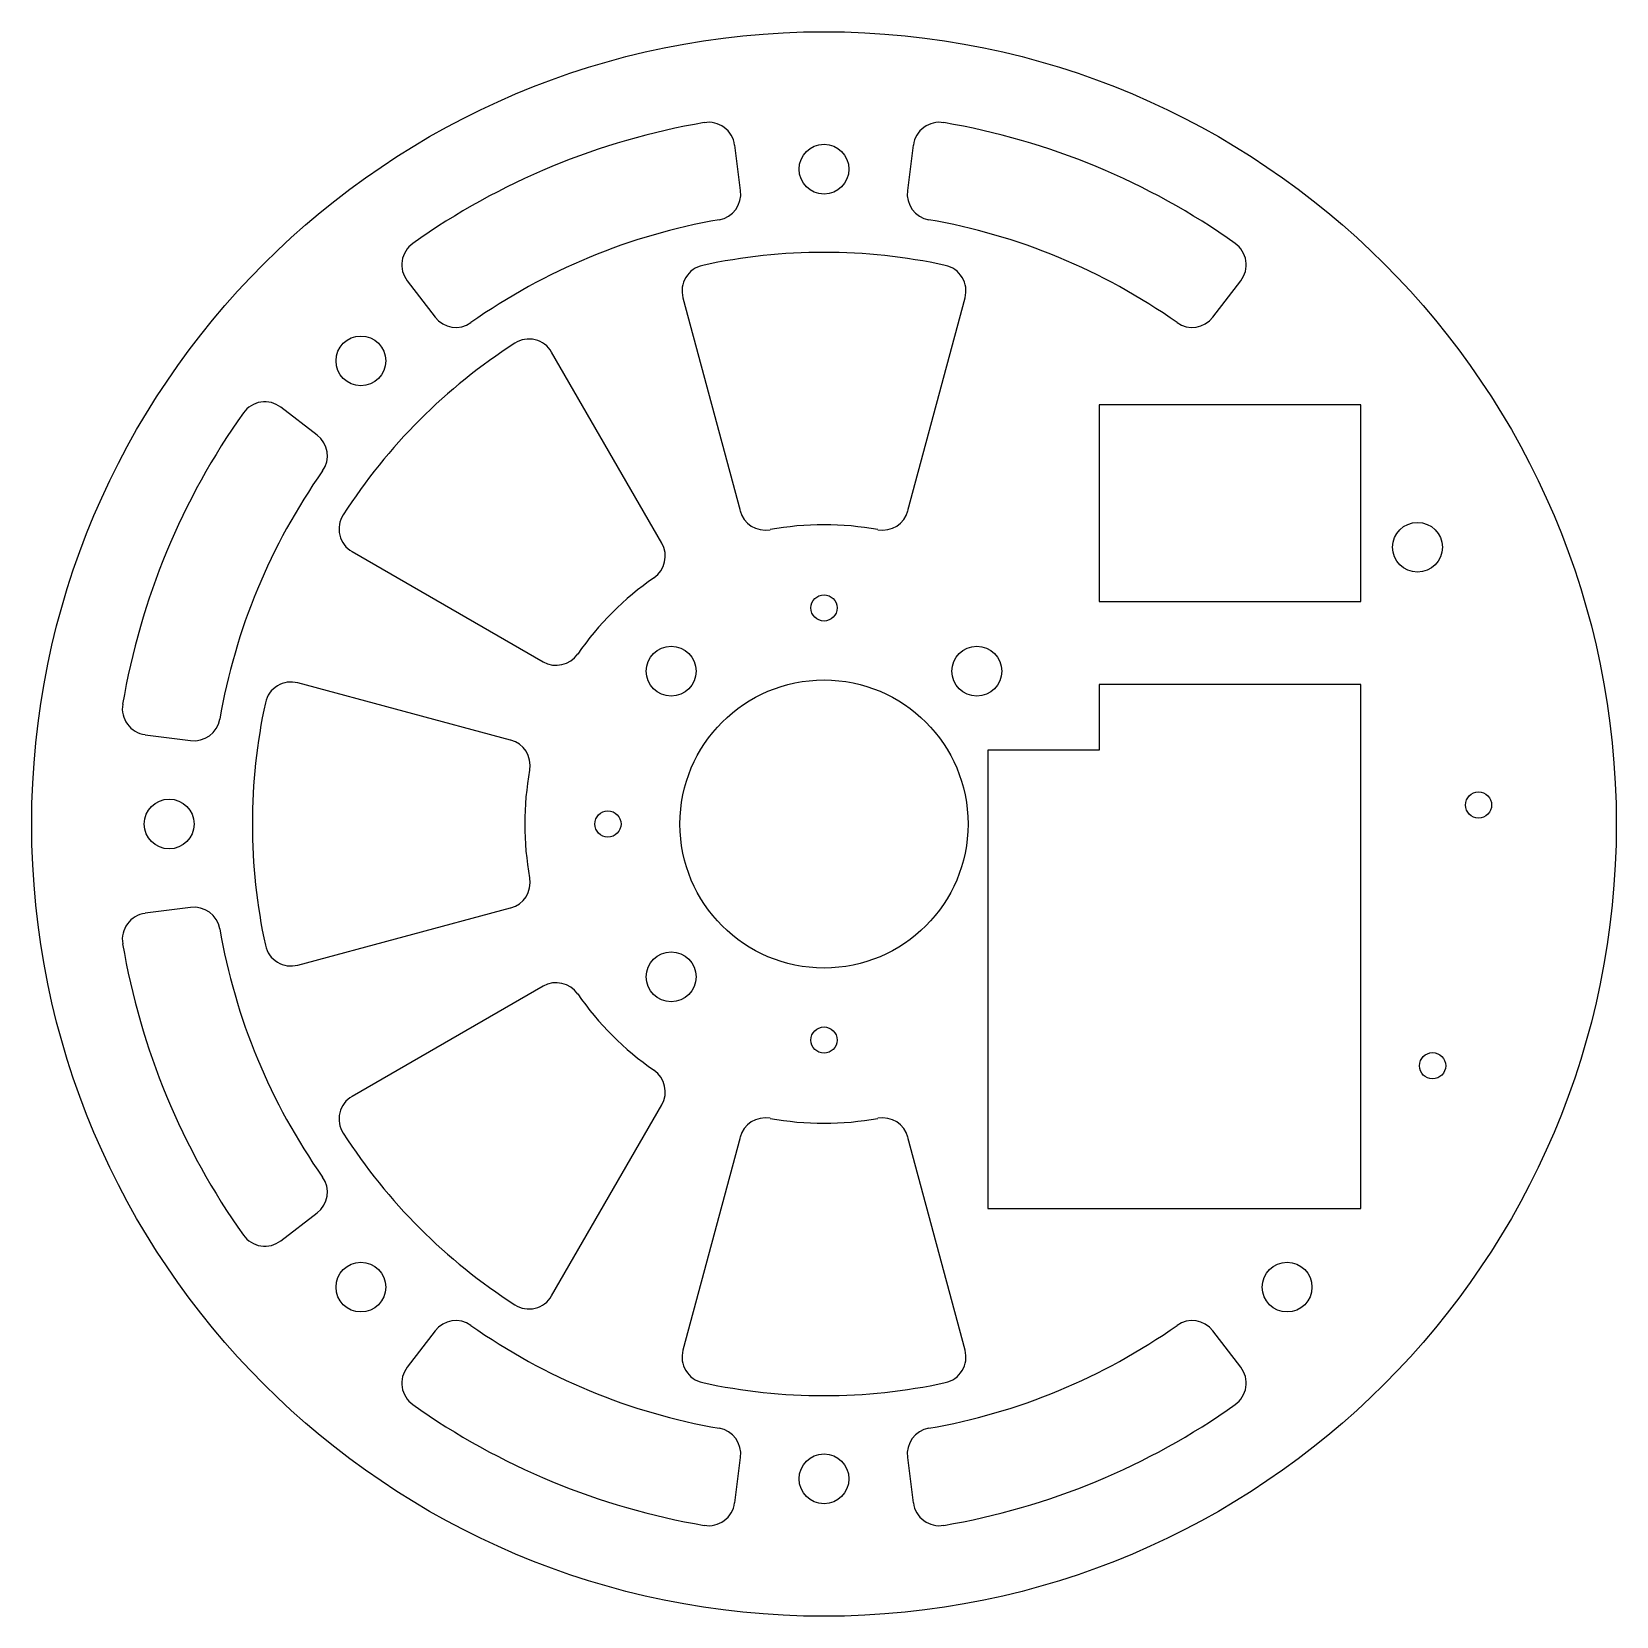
# Model space of a CAD drawing. Header units: millimetres. Extents: x -60 to 60, y -60 to 60.
import ezdxf

# ---------------------------------------------------------------- set-up
doc = ezdxf.new("R2010")
doc.units = ezdxf.units.MM

msp = doc.modelspace()

# ---------------------------------------------------------------- linework, layer by layer
at = {"color": 7, "linetype": 'Continuous', "lineweight": 25}
for p, q in [((-6.37, 48.37), (-6.82, 51.84)), ((6.82, 51.84), (6.37, 48.37)), ((-31.83, 41.48), (-29.7, 38.7)), ((29.7, 38.7), (31.83, 41.48)), ((-10.77, 40.18), (-6.41, 23.93)), ((6.41, 23.93), (10.77, 40.18)), ((-12.38, 21.45), (-20.8, 36.03)), ((-38.7, 29.7), (-41.48, 31.83)), ((41, 32), (21, 32)), ((21, 32), (21, 17)), ((41, 17), (41, 32)), ((-36.03, 20.8), (-21.45, 12.38)), ((21, 17), (41, 17)), ((-23.93, 6.41), (-40.18, 10.77)), ((41, 10.65), (21, 10.65)), ((21, 10.65), (21, 5.65)), ((41, -29.35), (41, 10.65)), ((-51.84, 6.82), (-48.37, 6.37)), ((12.5, 5.65), (12.5, -29.35)), ((21, 5.65), (12.5, 5.65)), ((-48.37, -6.37), (-51.84, -6.82)), ((-40.18, -10.77), (-23.93, -6.41)), ((-21.45, -12.38), (-36.03, -20.8)), ((-20.8, -36.03), (-12.38, -21.45)), ((-6.41, -23.93), (-10.77, -40.18)), ((10.77, -40.18), (6.41, -23.93)), ((-41.48, -31.83), (-38.7, -29.7)), ((12.5, -29.35), (41, -29.35)), ((-29.7, -38.7), (-31.83, -41.48)), ((31.83, -41.48), (29.7, -38.7)), ((-6.82, -51.84), (-6.37, -48.37)), ((6.37, -48.37), (6.82, -51.84))]:
    msp.add_line(p, q, dxfattribs=at)
for centre, radius in [((0, 0), 60.5), ((0, 50), 1.9), ((-35.36, 35.36), 1.9), ((45.32, 21.13), 1.9), ((0, 16.5), 1), ((-11.67, 11.67), 1.9), ((11.67, 11.67), 1.9), ((0, 0), 11), ((49.98, 1.45), 1), ((-50, 0), 1.9), ((-16.5, 0), 1), ((-11.67, -11.67), 1.9), ((0, -16.5), 1), ((46.47, -18.46), 1), ((-35.36, -35.36), 1.9), ((35.36, -35.36), 1.9), ((0, -50), 1.9)]:
    msp.add_circle(centre, radius, dxfattribs=at)
for centre, radius, start, end in [((0, 0), 54.33, 99.6905, 125.3095), ((-8.81, 51.58), 2, 7.5, 99.6905), ((8.81, 51.58), 2, 80.3095, 172.5), ((0, 0), 54.33, 54.6905, 80.3095), ((-8.35, 48.11), 2, 279.8476, 7.5), ((8.35, 48.11), 2, 172.5, 260.1524), ((0, 0), 46.83, 99.8476, 125.1524), ((0, 0), 46.83, 54.8476, 80.1524), ((-30.24, 42.7), 2, 125.3095, 217.5), ((0, 0), 43.65, 77.7524, 102.2476), ((30.24, 42.7), 2, 322.5, 54.6905), ((-8.84, 40.7), 2, 102.2476, 195), ((8.84, 40.7), 2, 345, 77.7524), ((-28.11, 39.92), 2, 217.5, 305.1524), ((28.11, 39.92), 2, 234.8476, 322.5), ((0, 0), 43.65, 122.7524, 147.2476), ((-22.53, 35.03), 2, 30, 122.7524), ((-42.7, 30.24), 2, 52.5, 144.6905), ((0, 0), 54.33, 144.6905, 170.3095), ((-39.92, 28.11), 2, 324.8476, 52.5), ((0, 0), 46.83, 144.8476, 170.1524), ((-35.03, 22.53), 2, 147.2476, 240), ((-4.48, 24.44), 2, 195, 280.3837), ((4.48, 24.44), 2, 259.6163, 345), ((0, 0), 22.85, 79.6163, 100.3837), ((-14.12, 20.45), 2, 304.6163, 30), ((0, 0), 22.85, 124.6163, 145.3837), ((-20.45, 14.12), 2, 240, 325.3837), ((-40.7, 8.84), 2, 75, 167.7524), ((-51.58, 8.81), 2, 170.3095, 262.5), ((0, 0), 43.65, 167.7524, 192.2476), ((-48.11, 8.35), 2, 262.5, 350.1524), ((-24.44, 4.48), 2, 349.6163, 75), ((0, 0), 22.85, 169.6163, 190.3837), ((-24.44, -4.48), 2, 285, 10.3837), ((-51.58, -8.81), 2, 97.5, 189.6905), ((-48.11, -8.35), 2, 9.8476, 97.5), ((0, 0), 46.83, 189.8476, 215.1524), ((0, 0), 54.33, 189.6905, 215.3095), ((-40.7, -8.84), 2, 192.2476, 285), ((-20.45, -14.12), 2, 34.6163, 120), ((0, 0), 22.85, 214.6163, 235.3837), ((-14.12, -20.45), 2, 330, 55.3837), ((-35.03, -22.53), 2, 120, 212.7524), ((-4.48, -24.44), 2, 79.6163, 165), ((0, 0), 22.85, 259.6163, 280.3837), ((4.48, -24.44), 2, 15, 100.3837), ((0, 0), 43.65, 212.7524, 237.2476), ((-39.92, -28.11), 2, 307.5, 35.1524), ((-42.7, -30.24), 2, 215.3095, 307.5), ((-22.53, -35.03), 2, 237.2476, 330), ((-28.11, -39.92), 2, 54.8476, 142.5), ((0, 0), 46.83, 234.8476, 260.1524), ((0, 0), 46.83, 279.8476, 305.1524), ((28.11, -39.92), 2, 37.5, 125.1524), ((-8.84, -40.7), 2, 165, 257.7524), ((8.84, -40.7), 2, 282.2476, 15), ((-30.24, -42.7), 2, 142.5, 234.6905), ((30.24, -42.7), 2, 305.3095, 37.5), ((0, 0), 43.65, 257.7524, 282.2476), ((0, 0), 54.33, 234.6905, 260.3095), ((0, 0), 54.33, 279.6905, 305.3095), ((-8.35, -48.11), 2, 352.5, 80.1524), ((8.35, -48.11), 2, 99.8476, 187.5), ((-8.81, -51.58), 2, 260.3095, 352.5), ((8.81, -51.58), 2, 187.5, 279.6905)]:
    msp.add_arc(centre, radius, start, end, dxfattribs=at)

doc.saveas('drawing.dxf')
